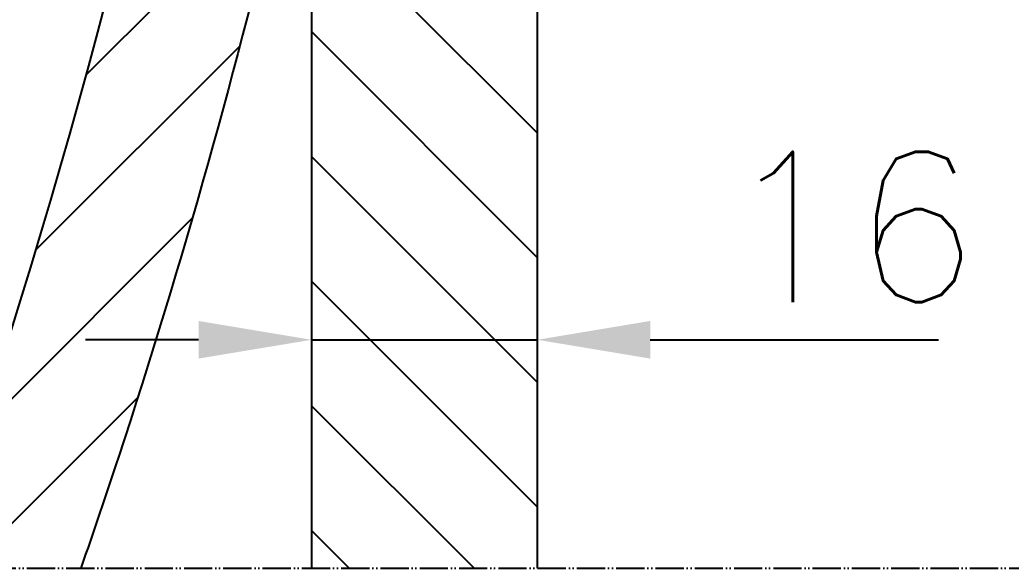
# Model space of a CAD drawing. Header units: millimetres. Extents: x 352 to 14123, y 79 to 19556.
# Drawn here: x 7448.9 to 7870.3, y 10043.9 to 10277.1 of the extents above; entities that cross this region are included whole.
import ezdxf

# ---------------------------------------------------------------- set-up
doc = ezdxf.new("R2010")
doc.units = ezdxf.units.MM
doc.linetypes.add('ACAD_ISO05W100', pattern=[33, 24, -3, 0, -3, 0, -3])
doc.layers.add('LAYER2', color=2, linetype='Continuous')
doc.layers.add('LAYER3', color=3, linetype='Continuous')
doc.styles.get("Standard").update_dxf_attribs({"font": 'txt.shx', "bigfont": 'gbcbig.shx'})

msp = doc.modelspace()

# ---------------------------------------------------------------- linework, layer by layer
at = {"layer": 'LAYER2'}
for p, q in [((7572.91923, 10391.51308), (7572.91923, 10043.86977)), ((7668.91923, 10391.51308), (7668.91923, 10043.86977))]:
    msp.add_line(p, q, dxfattribs=at)
at = {"layer": 'LAYER2', "extrusion": (0, 0, -1)}
msp.add_ellipse((-2927.08077, 10961.51308), major_axis=(-10500, 0), ratio=0.5, start_param=3.141592654, end_param=3.317284324, dxfattribs=at)
at = {"layer": 'LAYER2'}
msp.add_open_spline([(7632.91923, 10961.51308), (7632.91923, 10838.47022), (7624.45613, 10715.42791), (7584.41028, 10424.59779), (7545.41992, 10257.11943), (7485.66346, 10075.37045), (7480.33754, 10059.61301), (7474.87134, 10043.86977)], degree=3, knots=[3.1415926536, 3.1415926536, 3.1415926536, 3.1415926536, 3.2103316787, 3.2103316787, 3.3045281385, 3.3045281385, 3.3134785545, 3.3134785545, 3.3134785545, 3.3134785545], dxfattribs=at)
at = {"layer": 'LAYER3', "linetype": 'ByBlock', "ltscale": 2}
for p, q in [((7477.01973, 10253.57718), (7559.89543, 10336.45289)), ((7668.91923, 10229.10512), (7572.91923, 10325.10512)), ((7668.91923, 10176.07211), (7572.91923, 10272.07211)), ((7455.69735, 10179.2218), (7542.41229, 10265.93674)), ((7668.91923, 10123.03911), (7572.91923, 10219.03911)), ((7431.11665, 10101.60808), (7522.25414, 10192.74558)), ((7668.91923, 10070.0061), (7572.91923, 10166.0061)), ((7572.91923, 10153.05857), (7572.91923, 10125.01478)), ((7668.91923, 10153.05857), (7668.91923, 10125.01478)), ((7524.91923, 10141.01478), (7476.91923, 10141.01478)), ((7572.91923, 10141.01478), (7668.91923, 10141.01478)), ((7716.91923, 10141.01478), (7839.4616, 10141.01478)), ((7426.41134, 10043.86977), (7499.07056, 10116.52899)), ((7642.02256, 10043.86977), (7572.91923, 10112.97309)), ((7588.98955, 10043.86977), (7572.91923, 10059.94008))]:
    msp.add_line(p, q, dxfattribs=at)
at = {"layer": 'LAYER3', "linetype": 'ACAD_ISO05W100', "ltscale": 0.5}
msp.add_line((7101.24124, 10043.86977), (8124.05069, 10043.86977), dxfattribs=at)
at = {"layer": 'LAYER3', "linetype": 'ByBlock', "ltscale": 2}
for points in [[(7524.91923, 10149.01478), (7524.91923, 10133.01478), (7572.91923, 10141.01478)], [(7716.91923, 10149.01478), (7716.91923, 10133.01478), (7668.91923, 10141.01478)]]:
    msp.add_solid(points, dxfattribs=at)

# ---------------------------------------------------------------- texts
at = {"layer": 'LAYER3', "linetype": 'ByBlock', "ltscale": 2, "insert": (7802.19042, 10189.01478), "char_height": 64, "attachment_point": 5}
msp.add_mtext('\\A1;16', dxfattribs=at)

doc.saveas('drawing.dxf')
